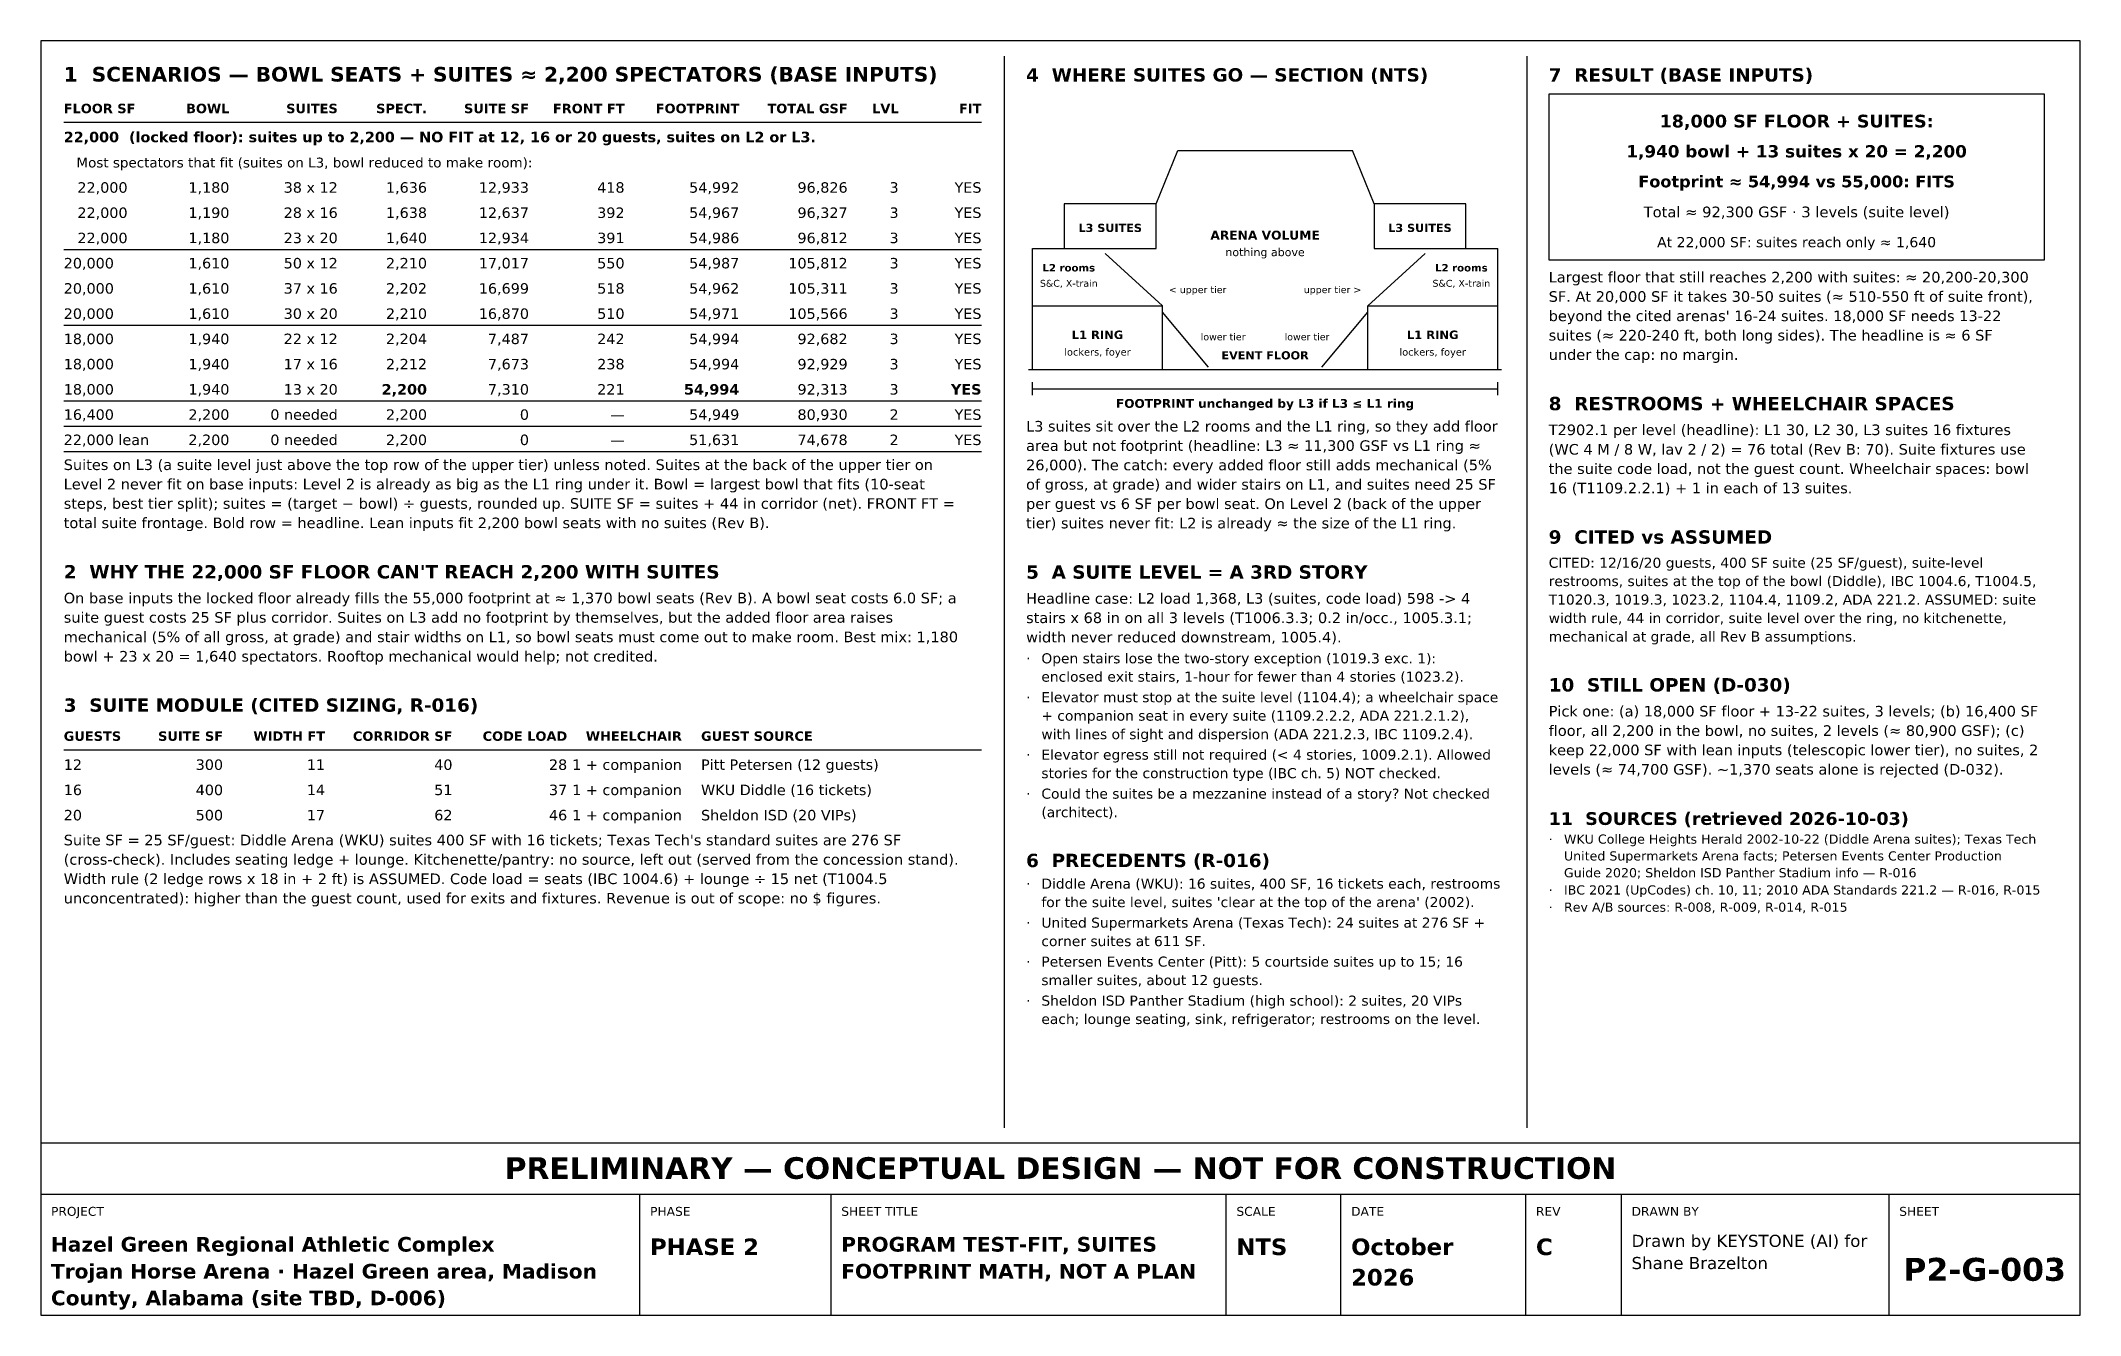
# Model space of a CAD drawing. Header units: inches. Extents: x 0.5 to 16.5, y 0.5 to 10.5.
import ezdxf
from ezdxf.enums import TextEntityAlignment as Align

# ---------------------------------------------------------------- set-up
doc = ezdxf.new("R2010")
doc.units = ezdxf.units.IN
doc.header["$MEASUREMENT"] = 0
for name, color, linetype in [('A-ANNO-TABL', 7, 'Continuous'), ('A-ANNO-TEXT', 7, 'Continuous'), ('G-ANNO-TTLB', 7, 'Continuous')]:
    doc.layers.add(name, color=color, linetype=linetype)
doc.styles.add('KS-BOLD', font='DejaVuSans-Bold.ttf')
doc.styles.add('KS-REG', font='DejaVuSans.ttf')

msp = doc.modelspace()

# ---------------------------------------------------------------- linework, layer by layer
at = {"layer": 'A-ANNO-TABL'}
for p, q in [((0.68, 9.862), (7.88, 9.862)), ((0.68, 8.862), (7.88, 8.862)), ((0.68, 8.268), (7.88, 8.268)), ((0.68, 7.674), (7.88, 7.674)), ((0.68, 7.476), (7.88, 7.476)), ((0.68, 7.278), (7.88, 7.278)), ((0.68, 4.937), (7.88, 4.937))]:
    msp.add_line(p, q, dxfattribs=at)
at = {"layer": 'A-ANNO-TEXT'}
for p, q in [((8.06, 1.97), (8.06, 10.38)), ((12.16, 1.97), (12.16, 10.38)), ((9.25, 9.22), (9.42, 9.64)), ((9.42, 9.64), (10.79, 9.64)), ((10.96, 9.22), (10.79, 9.64)), ((8.28, 7.92), (8.28, 8.87)), ((8.28, 8.87), (8.85, 8.87)), ((8.28, 8.87), (8.53, 8.87)), ((9.3, 8.42), (8.85, 8.83)), ((10.91, 8.42), (11.36, 8.83)), ((11.36, 8.87), (11.93, 8.87)), ((11.93, 7.92), (11.93, 8.87)), ((8.28, 8.42), (9.3, 8.42)), ((9.3, 7.92), (9.3, 8.42)), ((9.66, 7.94), (9.3, 8.37)), ((10.55, 7.94), (10.91, 8.37)), ((10.91, 8.42), (11.93, 8.42)), ((10.91, 7.92), (10.91, 8.42)), ((8.25, 7.92), (11.96, 7.92)), ((8.28, 7.72), (8.28, 7.82)), ((8.28, 7.77), (11.93, 7.77)), ((11.93, 7.72), (11.93, 7.82))]:
    msp.add_line(p, q, dxfattribs=at)
for points in [[(12.33, 8.78), (16.22, 8.78), (16.22, 10.08), (12.33, 10.08)], [(8.53, 8.87), (9.25, 8.87), (9.25, 9.22), (8.53, 9.22)], [(10.96, 8.87), (11.68, 8.87), (11.68, 9.22), (10.96, 9.22)]]:
    msp.add_lwpolyline(points, close=True, dxfattribs=at)
at = {"layer": 'G-ANNO-TTLB'}
for p, q in [((0.5, 1.45), (16.5, 1.45)), ((5.2, 0.5), (5.2, 1.45)), ((6.7, 0.5), (6.7, 1.45)), ((9.8, 0.5), (9.8, 1.45)), ((10.7, 0.5), (10.7, 1.45)), ((12.15, 0.5), (12.15, 1.45)), ((12.9, 0.5), (12.9, 1.45)), ((15, 0.5), (15, 1.45))]:
    msp.add_line(p, q, dxfattribs=at)
for points in [[(0.5, 0.5), (16.5, 0.5), (16.5, 10.5), (0.5, 10.5)], [(0.5, 1.45), (16.5, 1.45), (16.5, 1.85), (0.5, 1.85)]]:
    msp.add_lwpolyline(points, close=True, dxfattribs=at)

# ---------------------------------------------------------------- texts
at = {"layer": 'A-ANNO-TABL'}
for s, height, style, p in [('FLOOR SF', 0.074, 'KS-BOLD', (0.68, 9.932)), ('22,000  (locked floor): suites up to 2,200 — NO FIT at 12, 16 or 20 guests, suites on L2 or L3.', 0.082, 'KS-BOLD', (0.68, 9.704)), ('Most spectators that fit (suites on L3, bowl reduced to make room):', 0.077, 'KS-REG', (0.78, 9.506)), ('   22,000', 0.082, 'KS-REG', (0.68, 9.308)), ('   22,000', 0.082, 'KS-REG', (0.68, 9.11)), ('   22,000', 0.082, 'KS-REG', (0.68, 8.912)), ('20,000', 0.082, 'KS-REG', (0.68, 8.714)), ('20,000', 0.082, 'KS-REG', (0.68, 8.516)), ('20,000', 0.082, 'KS-REG', (0.68, 8.318)), ('18,000', 0.082, 'KS-REG', (0.68, 8.12)), ('18,000', 0.082, 'KS-REG', (0.68, 7.922)), ('18,000', 0.082, 'KS-REG', (0.68, 7.724)), ('16,400', 0.082, 'KS-REG', (0.68, 7.526)), ('22,000 lean', 0.082, 'KS-REG', (0.68, 7.328)), ('GUESTS', 0.074, 'KS-BOLD', (0.68, 5.007)), ('GUEST SOURCE', 0.074, 'KS-BOLD', (5.68, 5.007)), ('12', 0.082, 'KS-REG', (0.68, 4.779)), ('Pitt Petersen (12 guests)', 0.082, 'KS-REG', (5.68, 4.779)), ('16', 0.082, 'KS-REG', (0.68, 4.581)), ('WKU Diddle (16 tickets)', 0.082, 'KS-REG', (5.68, 4.581)), ('20', 0.082, 'KS-REG', (0.68, 4.383)), ('Sheldon ISD (20 VIPs)', 0.082, 'KS-REG', (5.68, 4.383))]:
    msp.add_text(s, height=height, dxfattribs=dict(at, style=style)).set_placement(p)
for s, height, style, p in [('BOWL', 0.074, 'KS-BOLD', (1.98, 9.932)), ('SUITES', 0.074, 'KS-BOLD', (2.83, 9.932)), ('SPECT.', 0.074, 'KS-BOLD', (3.53, 9.932)), ('SUITE SF', 0.074, 'KS-BOLD', (4.33, 9.932)), ('FRONT FT', 0.074, 'KS-BOLD', (5.08, 9.932)), ('FOOTPRINT', 0.074, 'KS-BOLD', (5.98, 9.932)), ('TOTAL GSF', 0.074, 'KS-BOLD', (6.83, 9.932)), ('LVL', 0.074, 'KS-BOLD', (7.23, 9.932)), ('FIT', 0.074, 'KS-BOLD', (7.88, 9.932)), ('1,180', 0.082, 'KS-REG', (1.98, 9.308)), ('38 x 12', 0.082, 'KS-REG', (2.83, 9.308)), ('1,636', 0.082, 'KS-REG', (3.53, 9.308)), ('12,933', 0.082, 'KS-REG', (4.33, 9.308)), ('418', 0.082, 'KS-REG', (5.08, 9.308)), ('54,992', 0.082, 'KS-REG', (5.98, 9.308)), ('96,826', 0.082, 'KS-REG', (6.83, 9.308)), ('3', 0.082, 'KS-REG', (7.23, 9.308)), ('YES', 0.082, 'KS-REG', (7.88, 9.308)), ('1,190', 0.082, 'KS-REG', (1.98, 9.11)), ('28 x 16', 0.082, 'KS-REG', (2.83, 9.11)), ('1,638', 0.082, 'KS-REG', (3.53, 9.11)), ('12,637', 0.082, 'KS-REG', (4.33, 9.11)), ('392', 0.082, 'KS-REG', (5.08, 9.11)), ('54,967', 0.082, 'KS-REG', (5.98, 9.11)), ('96,327', 0.082, 'KS-REG', (6.83, 9.11)), ('3', 0.082, 'KS-REG', (7.23, 9.11)), ('YES', 0.082, 'KS-REG', (7.88, 9.11)), ('1,180', 0.082, 'KS-REG', (1.98, 8.912)), ('23 x 20', 0.082, 'KS-REG', (2.83, 8.912)), ('1,640', 0.082, 'KS-REG', (3.53, 8.912)), ('12,934', 0.082, 'KS-REG', (4.33, 8.912)), ('391', 0.082, 'KS-REG', (5.08, 8.912)), ('54,986', 0.082, 'KS-REG', (5.98, 8.912)), ('96,812', 0.082, 'KS-REG', (6.83, 8.912)), ('3', 0.082, 'KS-REG', (7.23, 8.912)), ('YES', 0.082, 'KS-REG', (7.88, 8.912)), ('1,610', 0.082, 'KS-REG', (1.98, 8.714)), ('50 x 12', 0.082, 'KS-REG', (2.83, 8.714)), ('2,210', 0.082, 'KS-REG', (3.53, 8.714)), ('17,017', 0.082, 'KS-REG', (4.33, 8.714)), ('550', 0.082, 'KS-REG', (5.08, 8.714)), ('54,987', 0.082, 'KS-REG', (5.98, 8.714)), ('105,812', 0.082, 'KS-REG', (6.83, 8.714)), ('3', 0.082, 'KS-REG', (7.23, 8.714)), ('YES', 0.082, 'KS-REG', (7.88, 8.714)), ('1,610', 0.082, 'KS-REG', (1.98, 8.516)), ('37 x 16', 0.082, 'KS-REG', (2.83, 8.516)), ('2,202', 0.082, 'KS-REG', (3.53, 8.516)), ('16,699', 0.082, 'KS-REG', (4.33, 8.516)), ('518', 0.082, 'KS-REG', (5.08, 8.516)), ('54,962', 0.082, 'KS-REG', (5.98, 8.516)), ('105,311', 0.082, 'KS-REG', (6.83, 8.516)), ('3', 0.082, 'KS-REG', (7.23, 8.516)), ('YES', 0.082, 'KS-REG', (7.88, 8.516)), ('1,610', 0.082, 'KS-REG', (1.98, 8.318)), ('30 x 20', 0.082, 'KS-REG', (2.83, 8.318)), ('2,210', 0.082, 'KS-REG', (3.53, 8.318)), ('16,870', 0.082, 'KS-REG', (4.33, 8.318)), ('510', 0.082, 'KS-REG', (5.08, 8.318)), ('54,971', 0.082, 'KS-REG', (5.98, 8.318)), ('105,566', 0.082, 'KS-REG', (6.83, 8.318)), ('3', 0.082, 'KS-REG', (7.23, 8.318)), ('YES', 0.082, 'KS-REG', (7.88, 8.318)), ('1,940', 0.082, 'KS-REG', (1.98, 8.12)), ('22 x 12', 0.082, 'KS-REG', (2.83, 8.12)), ('2,204', 0.082, 'KS-REG', (3.53, 8.12)), ('7,487', 0.082, 'KS-REG', (4.33, 8.12)), ('242', 0.082, 'KS-REG', (5.08, 8.12)), ('54,994', 0.082, 'KS-REG', (5.98, 8.12)), ('92,682', 0.082, 'KS-REG', (6.83, 8.12)), ('3', 0.082, 'KS-REG', (7.23, 8.12)), ('YES', 0.082, 'KS-REG', (7.88, 8.12)), ('1,940', 0.082, 'KS-REG', (1.98, 7.922)), ('17 x 16', 0.082, 'KS-REG', (2.83, 7.922)), ('2,212', 0.082, 'KS-REG', (3.53, 7.922)), ('7,673', 0.082, 'KS-REG', (4.33, 7.922)), ('238', 0.082, 'KS-REG', (5.08, 7.922)), ('54,994', 0.082, 'KS-REG', (5.98, 7.922)), ('92,929', 0.082, 'KS-REG', (6.83, 7.922)), ('3', 0.082, 'KS-REG', (7.23, 7.922)), ('YES', 0.082, 'KS-REG', (7.88, 7.922)), ('1,940', 0.082, 'KS-REG', (1.98, 7.724)), ('13 x 20', 0.082, 'KS-REG', (2.83, 7.724)), ('2,200', 0.082, 'KS-BOLD', (3.53, 7.724)), ('7,310', 0.082, 'KS-REG', (4.33, 7.724)), ('221', 0.082, 'KS-REG', (5.08, 7.724)), ('54,994', 0.082, 'KS-BOLD', (5.98, 7.724)), ('92,313', 0.082, 'KS-REG', (6.83, 7.724)), ('3', 0.082, 'KS-REG', (7.23, 7.724)), ('YES', 0.082, 'KS-BOLD', (7.88, 7.724)), ('2,200', 0.082, 'KS-REG', (1.98, 7.526)), ('0 needed', 0.082, 'KS-REG', (2.83, 7.526)), ('2,200', 0.082, 'KS-REG', (3.53, 7.526)), ('0', 0.082, 'KS-REG', (4.33, 7.526)), ('—', 0.082, 'KS-REG', (5.08, 7.526)), ('54,949', 0.082, 'KS-REG', (5.98, 7.526)), ('80,930', 0.082, 'KS-REG', (6.83, 7.526)), ('2', 0.082, 'KS-REG', (7.23, 7.526)), ('YES', 0.082, 'KS-REG', (7.88, 7.526)), ('2,200', 0.082, 'KS-REG', (1.98, 7.328)), ('0 needed', 0.082, 'KS-REG', (2.83, 7.328)), ('2,200', 0.082, 'KS-REG', (3.53, 7.328)), ('0', 0.082, 'KS-REG', (4.33, 7.328)), ('—', 0.082, 'KS-REG', (5.08, 7.328)), ('51,631', 0.082, 'KS-REG', (5.98, 7.328)), ('74,678', 0.082, 'KS-REG', (6.83, 7.328)), ('2', 0.082, 'KS-REG', (7.23, 7.328)), ('YES', 0.082, 'KS-REG', (7.88, 7.328)), ('SUITE SF', 0.074, 'KS-BOLD', (1.93, 5.007)), ('WIDTH FT', 0.074, 'KS-BOLD', (2.73, 5.007)), ('CORRIDOR SF', 0.074, 'KS-BOLD', (3.73, 5.007)), ('CODE LOAD', 0.074, 'KS-BOLD', (4.63, 5.007)), ('WHEELCHAIR', 0.074, 'KS-BOLD', (5.53, 5.007)), ('300', 0.082, 'KS-REG', (1.93, 4.779)), ('11', 0.082, 'KS-REG', (2.73, 4.779)), ('40', 0.082, 'KS-REG', (3.73, 4.779)), ('28', 0.082, 'KS-REG', (4.63, 4.779)), ('1 + companion', 0.082, 'KS-REG', (5.53, 4.779)), ('400', 0.082, 'KS-REG', (1.93, 4.581)), ('14', 0.082, 'KS-REG', (2.73, 4.581)), ('51', 0.082, 'KS-REG', (3.73, 4.581)), ('37', 0.082, 'KS-REG', (4.63, 4.581)), ('1 + companion', 0.082, 'KS-REG', (5.53, 4.581)), ('500', 0.082, 'KS-REG', (1.93, 4.383)), ('17', 0.082, 'KS-REG', (2.73, 4.383)), ('62', 0.082, 'KS-REG', (3.73, 4.383)), ('46', 0.082, 'KS-REG', (4.63, 4.383)), ('1 + companion', 0.082, 'KS-REG', (5.53, 4.383))]:
    msp.add_text(s, height=height, dxfattribs=dict(at, style=style)).set_placement(p, align=Align.RIGHT)
at = {"layer": 'A-ANNO-TEXT'}
for s, height, style, p in [('1  SCENARIOS — BOWL SEATS + SUITES ≈ 2,200 SPECTATORS (BASE INPUTS)', 0.115, 'KS-BOLD', (0.68, 10.18)), ('4  WHERE SUITES GO — SECTION (NTS)', 0.105, 'KS-BOLD', (8.23, 10.18)), ('7  RESULT (BASE INPUTS)', 0.105, 'KS-BOLD', (12.33, 10.18)), ('Largest floor that still reaches 2,200 with suites: ≈ 20,200-20,300', 0.083, 'KS-REG', (12.33, 8.604)), ('< upper tier', 0.054, 'KS-REG', (9.35, 8.52)), ('SF. At 20,000 SF it takes 30-50 suites (≈ 510-550 ft of suite front),', 0.083, 'KS-REG', (12.33, 8.452)), ("beyond the cited arenas' 16-24 suites. 18,000 SF needs 13-22", 0.083, 'KS-REG', (12.33, 8.3)), ('lower tier', 0.054, 'KS-REG', (9.6, 8.15)), ('suites (≈ 220-240 ft, both long sides). The headline is ≈ 6 SF', 0.083, 'KS-REG', (12.33, 8.148)), ('under the cap: no margin.', 0.083, 'KS-REG', (12.33, 7.996)), ('8  RESTROOMS + WHEELCHAIR SPACES', 0.105, 'KS-BOLD', (12.33, 7.601)), ('L3 suites sit over the L2 rooms and the L1 ring, so they add floor', 0.083, 'KS-REG', (8.23, 7.434)), ('area but not footprint (headline: L3 ≈ 11,300 GSF vs L1 ring ≈', 0.083, 'KS-REG', (8.23, 7.282)), ('T2902.1 per level (headline): L1 30, L2 30, L3 suites 16 fixtures', 0.083, 'KS-REG', (12.33, 7.406)), ('Suites on L3 (a suite level just above the top row of the upper tier) unless noted. Suites at the back of the upper tier on', 0.083, 'KS-REG', (0.68, 7.132)), ('26,000). The catch: every added floor still adds mechanical (5%', 0.083, 'KS-REG', (8.23, 7.13)), ('(WC 4 M / 8 W, lav 2 / 2) = 76 total (Rev B: 70). Suite fixtures use', 0.083, 'KS-REG', (12.33, 7.253)), ('Level 2 never fit on base inputs: Level 2 is already as big as the L1 ring under it. Bowl = largest bowl that fits (10-seat', 0.083, 'KS-REG', (0.68, 6.98)), ('of gross, at grade) and wider stairs on L1, and suites need 25 SF', 0.083, 'KS-REG', (8.23, 6.978)), ('the suite code load, not the guest count. Wheelchair spaces: bowl', 0.083, 'KS-REG', (12.33, 7.101)), ('steps, best tier split); suites = (target − bowl) ÷ guests, rounded up. SUITE SF = suites + 44 in corridor (net). FRONT FT =', 0.083, 'KS-REG', (0.68, 6.828)), ('per guest vs 6 SF per bowl seat. On Level 2 (back of the upper', 0.083, 'KS-REG', (8.23, 6.826)), ('16 (T1109.2.2.1) + 1 in each of 13 suites.', 0.083, 'KS-REG', (12.33, 6.949)), ('total suite frontage. Bold row = headline. Lean inputs fit 2,200 bowl seats with no suites (Rev B).', 0.083, 'KS-REG', (0.68, 6.676)), ('tier) suites never fit: L2 is already ≈ the size of the L1 ring.', 0.083, 'KS-REG', (8.23, 6.674)), ('9  CITED vs ASSUMED', 0.105, 'KS-BOLD', (12.33, 6.554)), ('CITED: 12/16/20 guests, 400 SF suite (25 SF/guest), suite-level', 0.079, 'KS-REG', (12.33, 6.365)), ("2  WHY THE 22,000 SF FLOOR CAN'T REACH 2,200 WITH SUITES", 0.105, 'KS-BOLD', (0.68, 6.281)), ('5  A SUITE LEVEL = A 3RD STORY', 0.105, 'KS-BOLD', (8.23, 6.279)), ('restrooms, suites at the top of the bowl (Diddle), IBC 1004.6, T1004.5,', 0.079, 'KS-REG', (12.33, 6.221)), ('On base inputs the locked floor already fills the 55,000 footprint at ≈ 1,370 bowl seats (Rev B). A bowl seat costs 6.0 SF; a', 0.083, 'KS-REG', (0.68, 6.086)), ('Headline case: L2 load 1,368, L3 (suites, code load) 598 -> 4', 0.083, 'KS-REG', (8.23, 6.083)), ('T1020.3, 1019.3, 1023.2, 1104.4, 1109.2, ADA 221.2. ASSUMED: suite', 0.079, 'KS-REG', (12.33, 6.076)), ('suite guest costs 25 SF plus corridor. Suites on L3 add no footprint by themselves, but the added floor area raises', 0.083, 'KS-REG', (0.68, 5.934)), ('stairs x 68 in on all 3 levels (T1006.3.3; 0.2 in/occ., 1005.3.1;', 0.083, 'KS-REG', (8.23, 5.931)), ('width rule, 44 in corridor, suite level over the ring, no kitchenette,', 0.079, 'KS-REG', (12.33, 5.931)), ('mechanical (5% of all gross, at grade) and stair widths on L1, so bowl seats must come out to make room. Best mix: 1,180', 0.083, 'KS-REG', (0.68, 5.781)), ('width never reduced downstream, 1005.4).', 0.083, 'KS-REG', (8.23, 5.779)), ('mechanical at grade, all Rev B assumptions.', 0.079, 'KS-REG', (12.33, 5.786)), ('bowl + 23 x 20 = 1,640 spectators. Rooftop mechanical would help; not credited.', 0.083, 'KS-REG', (0.68, 5.629)), ('·', 0.079, 'KS-REG', (8.23, 5.615)), ('Open stairs lose the two-story exception (1019.3 exc. 1):', 0.079, 'KS-REG', (8.35, 5.615)), ('enclosed exit stairs, 1-hour for fewer than 4 stories (1023.2).', 0.079, 'KS-REG', (8.35, 5.471)), ('10  STILL OPEN (D-030)', 0.105, 'KS-BOLD', (12.33, 5.394)), ('3  SUITE MODULE (CITED SIZING, R-016)', 0.105, 'KS-BOLD', (0.68, 5.235)), ('·', 0.079, 'KS-REG', (8.23, 5.31)), ('Elevator must stop at the suite level (1104.4); a wheelchair space', 0.079, 'KS-REG', (8.35, 5.31)), ('Pick one: (a) 18,000 SF floor + 13-22 suites, 3 levels; (b) 16,400 SF', 0.083, 'KS-REG', (12.33, 5.198)), ('+ companion seat in every suite (1109.2.2.2, ADA 221.2.1.2),', 0.079, 'KS-REG', (8.35, 5.165)), ('floor, all 2,200 in the bowl, no suites, 2 levels (≈ 80,900 GSF); (c)', 0.083, 'KS-REG', (12.33, 5.046)), ('with lines of sight and dispersion (ADA 221.2.3, IBC 1109.2.4).', 0.079, 'KS-REG', (8.35, 5.02)), ('keep 22,000 SF with lean inputs (telescopic lower tier), no suites, 2', 0.083, 'KS-REG', (12.33, 4.894)), ('·', 0.079, 'KS-REG', (8.23, 4.859)), ('Elevator egress still not required (< 4 stories, 1009.2.1). Allowed', 0.079, 'KS-REG', (8.35, 4.859)), ('levels (≈ 74,700 GSF). ~1,370 seats alone is rejected (D-032).', 0.083, 'KS-REG', (12.33, 4.742)), ('stories for the construction type (IBC ch. 5) NOT checked.', 0.079, 'KS-REG', (8.35, 4.714)), ('·', 0.079, 'KS-REG', (8.23, 4.553)), ('Could the suites be a mezzanine instead of a story? Not checked', 0.079, 'KS-REG', (8.35, 4.553)), ('(architect).', 0.079, 'KS-REG', (8.35, 4.408)), ('11  SOURCES (retrieved 2026-10-03)', 0.1, 'KS-BOLD', (12.33, 4.347)), ("Suite SF = 25 SF/guest: Diddle Arena (WKU) suites 400 SF with 16 tickets; Texas Tech's standard suites are 276 SF", 0.083, 'KS-REG', (0.68, 4.187)), ('·', 0.072, 'KS-REG', (12.33, 4.2)), ('WKU College Heights Herald 2002-10-22 (Diddle Arena suites); Texas Tech', 0.072, 'KS-REG', (12.45, 4.2)), ('(cross-check). Includes seating ledge + lounge. Kitchenette/pantry: no source, left out (served from the concession stand).', 0.083, 'KS-REG', (0.68, 4.035)), ('6  PRECEDENTS (R-016)', 0.105, 'KS-BOLD', (8.23, 4.016)), ('Guide 2020; Sheldon ISD Panther Stadium info — R-016', 0.072, 'KS-REG', (12.45, 3.936)), ('United Supermarkets Arena facts; Petersen Events Center Production', 0.072, 'KS-REG', (12.45, 4.068)), ('Width rule (2 ledge rows x 18 in + 2 ft) is ASSUMED. Code load = seats (IBC 1004.6) + lounge ÷ 15 net (T1004.5', 0.083, 'KS-REG', (0.68, 3.883)), ('·', 0.079, 'KS-REG', (8.23, 3.847)), ('Diddle Arena (WKU): 16 suites, 400 SF, 16 tickets each, restrooms', 0.079, 'KS-REG', (8.35, 3.847)), ('·', 0.072, 'KS-REG', (12.33, 3.801)), ('IBC 2021 (UpCodes) ch. 10, 11; 2010 ADA Standards 221.2 — R-016, R-015', 0.072, 'KS-REG', (12.45, 3.801)), ('unconcentrated): higher than the guest count, used for exits and fixtures. Revenue is out of scope: no $ figures.', 0.083, 'KS-REG', (0.68, 3.731)), ("for the suite level, suites 'clear at the top of the arena' (2002).", 0.079, 'KS-REG', (8.35, 3.702)), ('·', 0.072, 'KS-REG', (12.33, 3.666)), ('Rev A/B sources: R-008, R-009, R-014, R-015', 0.072, 'KS-REG', (12.45, 3.666)), ('·', 0.079, 'KS-REG', (8.23, 3.541)), ('United Supermarkets Arena (Texas Tech): 24 suites at 276 SF +', 0.079, 'KS-REG', (8.35, 3.541)), ('corner suites at 611 SF.', 0.079, 'KS-REG', (8.35, 3.396)), ('·', 0.079, 'KS-REG', (8.23, 3.235)), ('Petersen Events Center (Pitt): 5 courtside suites up to 15; 16', 0.079, 'KS-REG', (8.35, 3.235)), ('smaller suites, about 12 guests.', 0.079, 'KS-REG', (8.35, 3.09)), ('·', 0.079, 'KS-REG', (8.23, 2.929)), ('Sheldon ISD Panther Stadium (high school): 2 suites, 20 VIPs', 0.079, 'KS-REG', (8.35, 2.929)), ('each; lounge seating, sink, refrigerator; restrooms on the level.', 0.079, 'KS-REG', (8.35, 2.785))]:
    msp.add_text(s, height=height, dxfattribs=dict(at, style=style)).set_placement(p)
for s, height, style, p in [('18,000 SF FLOOR + SUITES:', 0.1, 'KS-BOLD', (14.275, 9.82)), ('1,940 bowl + 13 suites x 20 = 2,200', 0.096, 'KS-BOLD', (14.275, 9.585)), ('Footprint ≈ 54,994 vs 55,000: FITS', 0.092, 'KS-BOLD', (14.275, 9.35)), ('Total ≈ 92,300 GSF · 3 levels (suite level)', 0.084, 'KS-REG', (14.275, 9.115)), ('L3 SUITES', 0.064, 'KS-BOLD', (8.89, 9)), ('ARENA VOLUME', 0.07, 'KS-BOLD', (10.105, 8.94)), ('L3 SUITES', 0.064, 'KS-BOLD', (11.32, 9)), ('At 22,000 SF: suites reach only ≈ 1,640', 0.08, 'KS-REG', (14.275, 8.88)), ('nothing above', 0.063, 'KS-REG', (10.105, 8.81)), ('L2 rooms', 0.058, 'KS-BOLD', (8.565, 8.69)), ('L2 rooms', 0.058, 'KS-BOLD', (11.645, 8.69)), ('S&C, X-train', 0.054, 'KS-REG', (8.565, 8.57)), ('S&C, X-train', 0.054, 'KS-REG', (11.645, 8.57)), ('L1 RING', 0.066, 'KS-BOLD', (8.79, 8.16)), ('L1 RING', 0.066, 'KS-BOLD', (11.42, 8.16)), ('lockers, foyer', 0.056, 'KS-REG', (8.79, 8.03)), ('EVENT FLOOR', 0.064, 'KS-BOLD', (10.105, 8)), ('lockers, foyer', 0.056, 'KS-REG', (11.42, 8.03)), ('FOOTPRINT unchanged by L3 if L3 ≤ L1 ring', 0.069, 'KS-BOLD', (10.105, 7.62))]:
    msp.add_text(s, height=height, dxfattribs=dict(at, style=style)).set_placement(p, align=Align.CENTER)
at = {"layer": 'A-ANNO-TEXT', "style": 'KS-REG'}
for s, p in [('upper tier >', (10.86, 8.52)), ('lower tier', (10.61, 8.15))]:
    msp.add_text(s, height=0.054, dxfattribs=at).set_placement(p, align=Align.RIGHT)
at = {"layer": 'G-ANNO-TTLB', "style": 'KS-BOLD'}
for s, height, p in [('PRELIMINARY — CONCEPTUAL DESIGN — NOT FOR CONSTRUCTION', 0.17, (8.5, 1.57)), ('P2-G-003', 0.18, (15.75, 0.77))]:
    msp.add_text(s, height=height, dxfattribs=at).set_placement(p, align=Align.CENTER)
at = {"layer": 'G-ANNO-TTLB'}
for s, height, style, p in [('PROJECT', 0.07, 'KS-REG', (0.58, 1.28)), ('PHASE', 0.07, 'KS-REG', (5.28, 1.28)), ('SHEET TITLE', 0.07, 'KS-REG', (6.78, 1.28)), ('SCALE', 0.07, 'KS-REG', (9.88, 1.28)), ('DATE', 0.07, 'KS-REG', (10.78, 1.28)), ('REV', 0.07, 'KS-REG', (12.23, 1.28)), ('DRAWN BY', 0.07, 'KS-REG', (12.98, 1.28)), ('SHEET', 0.07, 'KS-REG', (15.08, 1.28)), ('Drawn by KEYSTONE (AI) for', 0.095, 'KS-REG', (12.98, 1.036)), ('Hazel Green Regional Athletic Complex', 0.115, 'KS-BOLD', (0.58, 0.999)), ('PHASE 2', 0.13, 'KS-BOLD', (5.28, 0.972)), ('PROGRAM TEST-FIT, SUITES', 0.115, 'KS-BOLD', (6.78, 0.999)), ('NTS', 0.13, 'KS-BOLD', (9.88, 0.972)), ('October', 0.13, 'KS-BOLD', (10.78, 0.972)), ('C', 0.13, 'KS-BOLD', (12.23, 0.972)), ('Shane Brazelton', 0.095, 'KS-REG', (12.98, 0.862)), ('Trojan Horse Arena · Hazel Green area, Madison', 0.115, 'KS-BOLD', (0.58, 0.788)), ('FOOTPRINT MATH, NOT A PLAN', 0.115, 'KS-BOLD', (6.78, 0.788)), ('2026', 0.13, 'KS-BOLD', (10.78, 0.733)), ('County, Alabama (site TBD, D-006)', 0.115, 'KS-BOLD', (0.58, 0.578))]:
    msp.add_text(s, height=height, dxfattribs=dict(at, style=style)).set_placement(p)

doc.saveas('drawing.dxf')
